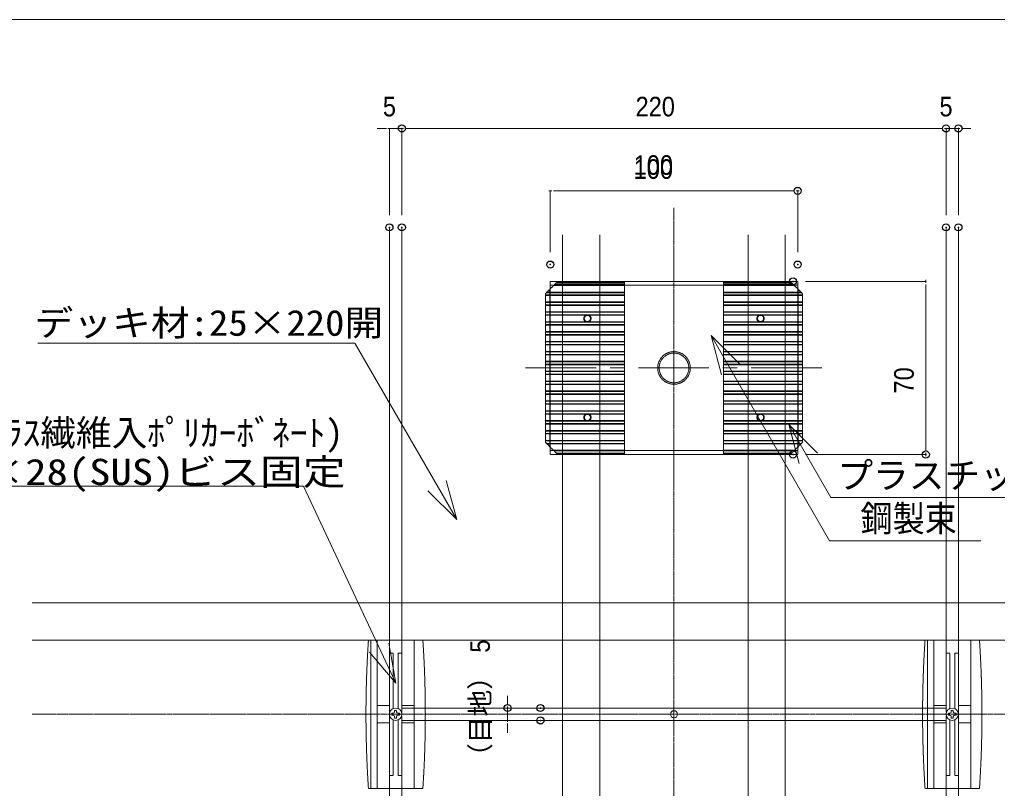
# Model space of a CAD drawing. Units: millimetres, scale not verified. Extents: x -12715 to 12220, y -3398 to 4210.
# Drawn here: x 2756.9 to 3152.1, y 3285 to 3595.8 of the extents above; entities that cross this region are included whole.
import ezdxf
from ezdxf.enums import TextEntityAlignment as Align

# ---------------------------------------------------------------- set-up
doc = ezdxf.new("R2010")
doc.units = ezdxf.units.MM
doc.header["$LTSCALE"] = 5.7
doc.header["$PDMODE"] = 32
doc.header["$PDSIZE"] = 2.85
doc.linetypes.add('CHAIN1', pattern=[8, 5, -1, 1, -1])
doc.linetypes.add('DASHED1', pattern=[1.8, 1.2, -0.6])
for name, color, linetype, lineweight in [('0-0_図枠', 7, 'Continuous', 9), ('0-1_デッキ', 7, 'Continuous', 9), ('0-2_文字', 4, 'Continuous', 9), ('0-3_寸法', 7, 'Continuous', 9), ('0-4_一般', 4, 'Continuous', 9), ('0-5_根太', 4, 'Continuous', 9), ('0-7_0', 7, 'Continuous', 9), ('0-9_大引', 4, 'Continuous', 9), ('0-A_WQCS', 4, 'Continuous', 9), ('0-B_束', 4, 'Continuous', 9)]:
    doc.layers.add(name, color=color, linetype=linetype, lineweight=lineweight)
doc.layers.add('0-8_DEFPOINTS', color=7, linetype='Continuous')
doc.styles.add('Osaka', font='')
doc.styles.add('ＭＳ ゴシック', font='')
doc.styles.get('Osaka').set_extended_font_data('Osaka')
doc.styles.get('ＭＳ ゴシック').set_extended_font_data('MS Gothic')

# ---------------------------------------------------------------- blocks, each defined once
blk = doc.blocks.new('_DOT')
at = {"layer": '0-7_0'}
for p, q in [((-20, 0), (-40, 0)), ((-10, 0), (10, 0))]:
    blk.add_line(p, q, dxfattribs=at)
blk = doc.blocks.new('グループ-291-1')
at = {"layer": '0-5_根太', "linetype": 'DASHED1'}
for p, q in [((99772.1, 17598.7), (120996.4, 17598.7)), ((99772.1, 16998.7), (120996.4, 16998.7))]:
    blk.add_line(p, q, dxfattribs=at)
at = {"layer": '0-5_根太', "linetype": 'CHAIN1'}
blk.add_line((99772.1, 15798.7), (122654.6, 15798.7), dxfattribs=at)
blk = doc.blocks.new('グループ-292-1')
at = {"layer": '0-9_大引', "linetype": 'CHAIN1'}
blk.add_line((110152.3, 7512.7), (110152.3, 23989.2), dxfattribs=at)
at = {"layer": '0-9_大引', "linetype": 'DASHED1'}
for p, q in [((108352.3, 7512.7), (108352.3, 23554.3)), ((108952.3, 7512.7), (108952.3, 23554.3)), ((111352.3, 7512.7), (111352.3, 23554.3)), ((111952.3, 7512.7), (111952.3, 23554.3))]:
    blk.add_line(p, q, dxfattribs=at)
blk = doc.blocks.new('グループ-425-1')
at = {"layer": '0-A_WQCS'}
blk.add_line((16, -39.2), (16, -62.5), dxfattribs=at)
for points in [[(-39.2, -16), (-62.5, -16), (-62.5, 16), (-39.2, 16)], [(-16, 39.3), (-16, 62.5), (16, 62.5), (16, 39.3)], [(39.2, 16), (62.5, 16), (62.5, -16), (39.2, -16)], [(16, -62.5), (-16, -62.5), (-16, -39.2)]]:
    blk.add_lwpolyline(points, dxfattribs=at)
blk.add_circle((0, 0), 100, dxfattribs=at)
for centre, start, end in [((-39.2, 39.3), 270, 0), ((39.2, 39.3), 180, 270), ((-39.2, -39.2), 0, 90), ((39.2, -39.2), 90, 180)]:
    blk.add_arc(centre, 23.2, start, end, dxfattribs=at)
blk = doc.blocks.new('グループ-426-1')
at = {"layer": '0-A_WQCS'}
blk.add_blockref('グループ-425-1', (0, 0), dxfattribs=at)
blk = doc.blocks.new('グループ-427-1')
at = {"layer": '0-A_WQCS', "linetype": 'DASHED1'}
for p, q in [((440, 1200), (-440, 1200)), ((-400, 1193.3), (-400, -1193.3)), ((-299.7, 1200), (-299.7, -1200)), ((-99.7, 1200), (-99.7, 29.8)), ((99.7, 29.8), (99.7, 1200)), ((299.7, -1200), (299.7, 1200)), ((-99.7, 988.4), (-40, 988.4)), ((-40, 96), (-40, 988.4)), ((40, 988.4), (40, 96)), ((40, 988.4), (99.7, 988.4)), ((-99.7, 140), (-299.7, 140)), ((99.7, 140), (299.7, 140)), ((-99.7, -140), (-299.7, -140)), ((-99.7, -29.8), (-99.7, -1200)), ((-40, -988.4), (-40, -96)), ((40, -96), (40, -988.4)), ((99.7, -1200), (99.7, -29.8)), ((99.7, -140), (299.7, -140)), ((-40, -988.4), (-99.7, -988.4)), ((99.7, -988.4), (40, -988.4)), ((440, -1200), (-440, -1200))]:
    blk.add_line(p, q, dxfattribs=at)
at = {"layer": '0-A_WQCS'}
for p, q in [((-99.7, 1200), (100.3, 1200)), ((100.3, -1200), (-99.7, -1200))]:
    blk.add_line(p, q, dxfattribs=at)
at = {"layer": '0-A_WQCS', "linetype": 'DASHED1'}
for centre, start, end in [((17540, 0), 176.1817, 183.8183), ((-17540, 0), 0, 3.8183), ((-17540, 0), 356.1817, 0)]:
    blk.add_arc(centre, 18020, start, end, dxfattribs=at)
at = {"layer": '0-A_WQCS'}
blk.add_blockref('グループ-426-1', (0, 0), dxfattribs=at)
blk = doc.blocks.new('グループ-428-1')
at = {"layer": '0-A_WQCS'}
blk.add_blockref('グループ-427-1', (0, 0), dxfattribs=at)
blk = doc.blocks.new('WQCS2016平')
at = {"layer": '0-A_WQCS'}
blk.add_blockref('グループ-428-1', (0, 0), dxfattribs=at)
blk = doc.blocks.new('グループ-527-1')
at = {"layer": '0-B_束', "linetype": 'DASHED1'}
for p, q in [((110952.3, 19998.7), (110952.3, 22798.7)), ((110952.3, 22798.7), (112032.3, 22798.7)), ((110952.3, 22786.7), (112044.3, 22786.7)), ((110952.3, 22778.7), (112052.3, 22778.7)), ((110952.3, 22770.7), (112060.3, 22770.7)), ((112032.3, 22798.7), (112232.3, 22598.7)), ((110952.3, 22746.7), (112084.3, 22746.7)), ((110952.3, 22738.7), (112092.3, 22738.7)), ((110952.3, 22730.7), (112100.3, 22730.7)), ((110952.3, 22626.7), (112204.3, 22626.7)), ((110952.3, 22618.7), (112212.3, 22618.7)), ((112220.3, 22610.7), (110952.3, 22610.7)), ((112162.3, 20128.6), (112162.3, 22668.8)), ((112232.3, 22578.7), (110952.3, 22578.7)), ((112232.3, 22570.7), (110952.3, 22570.7)), ((112232.3, 22466.7), (110952.3, 22466.7)), ((112232.3, 22458.7), (110952.3, 22458.7)), ((112232.3, 22598.7), (112232.3, 20198.7)), ((112232.3, 22418.7), (110952.3, 22418.7)), ((112232.3, 22410.7), (110952.3, 22410.7)), ((112232.3, 22306.7), (110952.3, 22306.7)), ((112232.3, 22298.7), (110952.3, 22298.7)), ((112232.3, 22258.7), (110952.3, 22258.7)), ((112232.3, 22250.7), (110952.3, 22250.7)), ((112232.3, 22146.7), (110952.3, 22146.7)), ((112232.3, 22138.7), (110952.3, 22138.7)), ((112232.3, 22098.7), (110952.3, 22098.7)), ((112232.3, 22090.7), (110952.3, 22090.7)), ((112232.3, 21986.7), (110952.3, 21986.7)), ((112232.3, 21978.7), (110952.3, 21978.7)), ((112232.3, 21938.7), (110952.3, 21938.7)), ((112232.3, 21930.7), (110952.3, 21930.7)), ((112232.3, 21826.7), (110952.3, 21826.7)), ((112232.3, 21818.7), (110952.3, 21818.7)), ((112232.3, 21778.7), (110952.3, 21778.7)), ((112232.3, 21770.7), (110952.3, 21770.7)), ((112232.3, 21666.7), (110952.3, 21666.7)), ((112232.3, 21658.7), (110952.3, 21658.7)), ((112232.3, 21618.7), (110952.3, 21618.7)), ((112232.3, 21610.7), (110952.3, 21610.7)), ((112232.3, 21506.7), (110952.3, 21506.7)), ((112232.3, 21498.7), (110952.3, 21498.7)), ((112232.3, 21458.7), (110952.3, 21458.7)), ((112232.3, 21450.7), (110952.3, 21450.7)), ((112232.3, 21346.7), (110952.3, 21346.7)), ((112232.3, 21338.7), (110952.3, 21338.7)), ((112232.3, 21298.7), (110952.3, 21298.7)), ((112232.3, 21290.7), (110952.3, 21290.7)), ((112232.3, 21186.7), (110952.3, 21186.7)), ((112232.3, 21178.7), (110952.3, 21178.7)), ((112232.3, 21138.7), (110952.3, 21138.7)), ((112232.3, 21130.7), (110952.3, 21130.7)), ((112232.3, 21026.7), (110952.3, 21026.7)), ((112232.3, 21018.7), (110952.3, 21018.7)), ((110952.3, 20978.7), (112232.3, 20978.7)), ((112232.3, 20970.7), (110952.3, 20970.7)), ((112232.3, 20866.7), (110952.3, 20866.7)), ((112232.3, 20858.7), (110952.3, 20858.7)), ((112232.3, 20818.7), (110952.3, 20818.7)), ((112232.3, 20810.7), (110952.3, 20810.7)), ((112232.3, 20706.7), (110952.3, 20706.7)), ((112232.3, 20698.7), (110952.3, 20698.7)), ((112232.3, 20658.7), (110952.3, 20658.7)), ((112232.3, 20650.7), (110952.3, 20650.7)), ((112232.3, 20546.7), (110952.3, 20546.7)), ((112232.3, 20538.7), (110952.3, 20538.7)), ((112232.3, 20498.7), (110952.3, 20498.7)), ((112232.3, 20490.7), (110952.3, 20490.7)), ((112232.3, 20386.7), (110952.3, 20386.7)), ((112232.3, 20378.7), (110952.3, 20378.7)), ((112232.3, 20338.7), (110952.3, 20338.7)), ((112232.3, 20330.7), (110952.3, 20330.7)), ((112232.3, 20226.7), (110952.3, 20226.7)), ((112232.3, 20218.7), (110952.3, 20218.7)), ((110952.3, 20178.7), (112212.3, 20178.7)), ((112204.3, 20170.7), (110952.3, 20170.7)), ((112232.3, 20198.7), (112032.3, 19998.7)), ((112100.3, 20066.7), (110952.3, 20066.7)), ((112092.3, 20058.7), (110952.3, 20058.7)), ((110952.3, 20018.7), (112052.3, 20018.7)), ((110952.3, 20010.7), (112044.3, 20010.7)), ((112032.3, 19998.7), (110952.3, 19998.7))]:
    blk.add_line(p, q, dxfattribs=at)
for centre in [(111552.3, 22198.7), (111552.3, 20598.7)]:
    blk.add_circle(centre, 49.9, dxfattribs=at)
blk = doc.blocks.new('グループ-528-1')
at = {"layer": '0-B_束', "linetype": 'DASHED1'}
for p, q in [((108272.3, 22798.7), (108072.3, 22598.7)), ((109352.3, 22770.7), (108244.3, 22770.7)), ((109352.3, 22778.7), (108252.3, 22778.7)), ((109352.3, 22786.7), (108260.3, 22786.7)), ((109352.3, 22798.7), (108272.3, 22798.7)), ((109352.3, 19998.7), (109352.3, 22798.7)), ((108084.3, 22610.7), (109352.3, 22610.7)), ((109352.3, 22618.7), (108092.3, 22618.7)), ((109352.3, 22626.7), (108100.3, 22626.7)), ((108142.4, 20128.6), (108142.4, 22668.8)), ((109352.3, 22730.7), (108204.3, 22730.7)), ((109352.3, 22738.7), (108212.3, 22738.7)), ((109352.3, 22746.7), (108220.3, 22746.7)), ((108072.3, 22598.7), (108072.3, 20198.7)), ((108072.3, 22578.7), (109352.3, 22578.7)), ((108072.3, 22570.7), (109352.3, 22570.7)), ((108072.3, 22466.7), (109352.3, 22466.7)), ((108072.3, 22458.7), (109352.3, 22458.7)), ((108072.3, 22418.7), (109352.3, 22418.7)), ((108072.3, 22410.7), (109352.3, 22410.7)), ((108072.3, 22306.7), (109352.3, 22306.7)), ((108072.3, 22298.7), (109352.3, 22298.7)), ((108072.3, 22258.7), (109352.3, 22258.7)), ((108072.3, 22250.7), (109352.3, 22250.7)), ((108072.3, 22146.7), (109352.3, 22146.7)), ((108072.3, 22138.7), (109352.3, 22138.7)), ((108072.3, 22098.7), (109352.3, 22098.7)), ((108072.3, 22090.7), (109352.3, 22090.7)), ((108072.3, 21986.7), (109352.3, 21986.7)), ((108072.3, 21978.7), (109352.3, 21978.7)), ((108072.3, 21938.7), (109352.3, 21938.7)), ((108072.3, 21930.7), (109352.3, 21930.7)), ((108072.3, 21826.7), (109352.3, 21826.7)), ((108072.3, 21818.7), (109352.3, 21818.7)), ((108072.3, 21778.7), (109352.3, 21778.7)), ((108072.3, 21770.7), (109352.3, 21770.7)), ((108072.3, 21666.7), (109352.3, 21666.7)), ((108072.3, 21658.7), (109352.3, 21658.7)), ((108072.3, 21618.7), (109352.3, 21618.7)), ((108072.3, 21610.7), (109352.3, 21610.7)), ((108072.3, 21506.7), (109352.3, 21506.7)), ((108072.3, 21498.7), (109352.3, 21498.7)), ((108072.3, 21458.7), (109352.3, 21458.7)), ((108072.3, 21450.7), (109352.3, 21450.7)), ((108072.3, 21346.7), (109352.3, 21346.7)), ((108072.3, 21338.7), (109352.3, 21338.7)), ((108072.3, 21298.7), (109352.3, 21298.7)), ((108072.3, 21290.7), (109352.3, 21290.7)), ((108072.3, 21186.7), (109352.3, 21186.7)), ((108072.3, 21178.7), (109352.3, 21178.7)), ((108072.3, 21138.7), (109352.3, 21138.7)), ((108072.3, 21130.7), (109352.3, 21130.7)), ((108072.3, 21026.7), (109352.3, 21026.7)), ((108072.3, 21018.7), (109352.3, 21018.7)), ((109352.3, 20978.7), (108072.3, 20978.7)), ((108072.3, 20970.7), (109352.3, 20970.7)), ((108072.3, 20866.7), (109352.3, 20866.7)), ((108072.3, 20858.7), (109352.3, 20858.7)), ((108072.3, 20818.7), (109352.3, 20818.7)), ((108072.3, 20810.7), (109352.3, 20810.7)), ((108072.3, 20706.7), (109352.3, 20706.7)), ((108072.3, 20698.7), (109352.3, 20698.7)), ((108072.3, 20658.7), (109352.3, 20658.7)), ((108072.3, 20650.7), (109352.3, 20650.7)), ((108072.3, 20546.7), (109352.3, 20546.7)), ((108072.3, 20538.7), (109352.3, 20538.7)), ((108072.3, 20498.7), (109352.3, 20498.7)), ((108072.3, 20490.7), (109352.3, 20490.7)), ((108072.3, 20386.7), (109352.3, 20386.7)), ((108072.3, 20378.7), (109352.3, 20378.7)), ((108072.3, 20338.7), (109352.3, 20338.7)), ((108072.3, 20330.7), (109352.3, 20330.7)), ((108072.3, 20226.7), (109352.3, 20226.7)), ((108072.3, 20218.7), (109352.3, 20218.7)), ((108072.3, 20198.7), (108272.3, 19998.7)), ((109352.3, 20178.7), (108092.3, 20178.7)), ((108100.3, 20170.7), (109352.3, 20170.7)), ((108204.3, 20066.7), (109352.3, 20066.7)), ((108212.3, 20058.7), (109352.3, 20058.7)), ((109352.3, 20018.7), (108252.3, 20018.7)), ((109352.3, 20010.7), (108260.3, 20010.7)), ((108272.3, 19998.7), (109352.3, 19998.7))]:
    blk.add_line(p, q, dxfattribs=at)
for centre in [(108752.3, 22198.7), (108752.3, 20598.7)]:
    blk.add_circle(centre, 49.9, dxfattribs=at)
blk = doc.blocks.new('グループ-529-1')
at = {"layer": '0-B_束', "linetype": 'DASHED1'}
for p, q in [((108152.3, 22734.7), (112152.3, 22734.7)), ((108152.3, 22678.7), (108152.3, 20118.7)), ((108152.3, 20062.7), (112152.3, 20062.7))]:
    blk.add_line(p, q, dxfattribs=at)
blk.add_lwpolyline([(108152.3, 22678.7), (108152.3, 22798.7), (112152.3, 22798.7), (112152.3, 22678.7), (112152.3, 20118.7), (112152.3, 19998.7), (108152.3, 19998.7), (108152.3, 20118.7)], dxfattribs=at)
for centre, radius in [((108752.3, 22198.7), 60), ((111552.3, 22198.7), 60), ((110152.3, 21398.7), 264), ((110152.3, 21398.7), 264), ((110152.3, 21398.7), 240), ((108752.3, 20598.7), 60), ((111552.3, 20598.7), 60)]:
    blk.add_circle(centre, radius, dxfattribs=at)
at = {"layer": '0-B_束'}
for name in ['グループ-528-1', 'グループ-527-1']:
    blk.add_blockref(name, (0, 0), dxfattribs=at)

msp = doc.modelspace()

# ---------------------------------------------------------------- linework, layer by layer
at = {"layer": '0-0_図枠', "color": 5}
msp.add_lwpolyline([(2518.984, 3595.811), (4518.984, 3595.811), (4518.984, 2295.811), (2518.984, 2295.811)], close=True, dxfattribs=at)
at = {"layer": '0-1_デッキ'}
for p, q in [((2906.384, 3111.67), (2906.384, 3511.67)), ((2911.384, 3317.468), (2911.384, 3511.67)), ((3131.384, 3317.468), (3131.384, 3511.67)), ((3136.384, 3111.67), (3136.384, 3511.67)), ((2911.384, 3317.468), (3131.384, 3317.468)), ((2911.384, 3111.67), (2911.384, 3312.468)), ((3131.384, 3312.468), (2911.384, 3312.468)), ((3131.384, 3111.67), (3131.384, 3312.468))]:
    msp.add_line(p, q, dxfattribs=at)
at = {"layer": '0-1_デッキ', "color": 1}
msp.add_point((3021.394, 3314.968), dxfattribs=at)
at = {"layer": '0-2_文字'}
for p, q in [((3084.251, 3385.108), (3036.36, 3468.058)), ((2892.359, 3465.001), (2764.279, 3465.001)), ((2892.359, 3465.001), (2933.553, 3393.652)), ((2871.59, 3407.186), (2666.979, 3407.186)), ((2871.59, 3407.186), (2908.922, 3327.467)), ((3084.251, 3385.108), (3145.465, 3385.108))]:
    msp.add_line(p, q, dxfattribs=at)
for points in [[(3040.614, 3452.183), (3036.36, 3468.058), (3047.981, 3456.437)], [(3271.443, 3402.655), (3084.819, 3402.655), (3067.792, 3432.145)], [(3072.046, 3416.27), (3067.792, 3432.145), (3079.414, 3420.524)], [(2929.299, 3409.527), (2933.553, 3393.652), (2921.931, 3405.274)], [(2906.068, 3343.653), (2908.922, 3327.467), (2898.358, 3340.057)]]:
    msp.add_lwpolyline(points, dxfattribs=at)
at = {"layer": '0-3_寸法'}
for p, q in [((2903.881, 3551.793), (2901.377, 3551.793)), ((2906.384, 3516.793), (2906.384, 3551.793)), ((2906.384, 3551.793), (2911.384, 3551.793)), ((2911.384, 3516.793), (2911.384, 3551.793)), ((2911.384, 3516.793), (2911.384, 3551.793)), ((2913.888, 3551.793), (3128.881, 3551.793)), ((2913.888, 3551.793), (2916.392, 3551.793)), ((3128.881, 3551.793), (3126.377, 3551.793)), ((3131.384, 3516.793), (3131.384, 3551.793)), ((3131.384, 3516.793), (3131.384, 3551.793)), ((3131.384, 3551.793), (3136.384, 3551.793)), ((3136.384, 3516.793), (3136.384, 3551.793)), ((3138.888, 3551.793), (3141.392, 3551.793)), ((2971.394, 3501.755), (2971.394, 3526.536)), ((2971.394, 3501.755), (2971.394, 3526.536)), ((2973.898, 3526.536), (3068.891, 3526.536)), ((2973.898, 3526.536), (3068.891, 3526.536)), ((3071.394, 3501.755), (3071.394, 3526.536)), ((3071.394, 3501.755), (3071.394, 3526.536)), ((3074.51, 3489.968), (3123.191, 3489.968)), ((3123.191, 3487.464), (3123.191, 3422.471)), ((3074.51, 3419.968), (3123.191, 3419.968)), ((2954.124, 3319.971), (2954.124, 3322.475)), ((2962.424, 3317.468), (2954.124, 3317.468)), ((2954.124, 3312.468), (2954.124, 3317.468)), ((2962.424, 3312.468), (2954.124, 3312.468)), ((2954.124, 3309.964), (2954.124, 3307.46))]:
    msp.add_line(p, q, dxfattribs=at)
at = {"layer": '0-4_一般', "linetype": 'CHAIN1'}
msp.add_line((2961.394, 3454.968), (3081.394, 3454.968), dxfattribs=at)
at = {"layer": '0-8_DEFPOINTS'}
for p in [(2911.384, 3551.793), (3131.384, 3551.793), (3136.384, 3551.793), (3071.394, 3526.536), (3071.394, 3526.536), (2906.384, 3511.793), (2911.384, 3511.793), (3131.384, 3511.793), (3136.384, 3511.793), (2971.394, 3496.755), (2971.394, 3496.755), (3071.394, 3496.755), (3071.394, 3496.755), (3069.51, 3489.968), (3069.51, 3419.968), (3123.191, 3419.968), (2954.124, 3317.468), (2967.424, 3317.468), (2967.424, 3312.468)]:
    msp.add_point(p, dxfattribs=at)

# ---------------------------------------------------------------- block references
at = {"layer": '0-3_寸法', "xscale": 0.06259308, "yscale": 0.06259308}
for p in [(2906.384, 3551.793), (3131.384, 3551.793), (3131.384, 3551.793), (3071.394, 3526.536), (3071.394, 3526.536)]:
    msp.add_blockref('_DOT', p, dxfattribs=at)
for p, rotation in [((2911.384, 3551.793), 180), ((2911.384, 3551.793), 180), ((3136.384, 3551.793), 180), ((2971.394, 3526.536), 180), ((2971.394, 3526.536), 180), ((3123.191, 3489.968), 90), ((3123.191, 3419.968), 270), ((2954.124, 3317.468), 270), ((2954.124, 3312.468), 90)]:
    msp.add_blockref('_DOT', p, dxfattribs=dict(at, rotation=rotation))
at = {"layer": '0-5_根太', "xscale": 0.025, "yscale": 0.025}
msp.add_blockref('グループ-291-1', (267.586, 2920), dxfattribs=at)
at = {"layer": '0-9_大引', "xscale": 0.025, "yscale": 0.025}
msp.add_blockref('グループ-292-1', (267.586, 2920), dxfattribs=at)
at = {"layer": '0-A_WQCS', "xscale": 0.025, "yscale": 0.025}
for p in [(2908.884, 3314.968), (3133.884, 3314.968)]:
    msp.add_blockref('WQCS2016平', p, dxfattribs=at)
at = {"layer": '0-B_束', "xscale": 0.025, "yscale": 0.025}
msp.add_blockref('グループ-529-1', (267.586, 2920), dxfattribs=at)

# ---------------------------------------------------------------- texts
at = {"layer": '0-2_文字', "style": 'ＭＳ ゴシック'}
for s, height, width, p in [('デッキ材:25×220開', 10.45, 1.1, (2762.901, 3464.832)), ('3.5×28(SUS)ビス固定', 10.56, 1.2, (2716.025, 3404.497)), ('鋼製束', 10.56, 0.9, (3096.823, 3385.673))]:
    msp.add_text(s, height=height, dxfattribs=dict(at, width=width)).set_placement(p, align=Align.BOTTOM_LEFT)
for s, p in [('ﾜｲﾄﾞQCS(ｶﾞﾗｽ繊維入ﾎﾟﾘｶｰﾎﾞﾈｰﾄ)', (2678.921, 3420.283)), ('プラスチックプレート t=1.0', (3087.487, 3403.062))]:
    msp.add_text(s, height=10.56, dxfattribs=at).set_placement(p, align=Align.BOTTOM_LEFT)
at = {"layer": '0-3_寸法', "style": 'Osaka', "width": 0.9}
for s, p in [('5', (2903.713, 3554.293)), ('220', (3005.872, 3554.293)), ('5', (3128.713, 3554.293)), ('100', (3005.106, 3530.662)), ('100', (3005.106, 3529.036))]:
    msp.add_text(s, height=7.918, dxfattribs=at).set_placement(p, align=Align.BOTTOM_LEFT)
for s, p in [('70', (3120.691, 3444.626)), ('5', (2949.35, 3339.847))]:
    msp.add_text(s, height=7.918, rotation=90, dxfattribs=at).set_placement(p, align=Align.BOTTOM_LEFT)
at = {"layer": '0-3_寸法', "style": 'Osaka'}
msp.add_text('（目地）', height=7.918, rotation=90, dxfattribs=at).set_placement((2949.35, 3292.462), align=Align.BOTTOM_LEFT)

doc.saveas('drawing.dxf')
